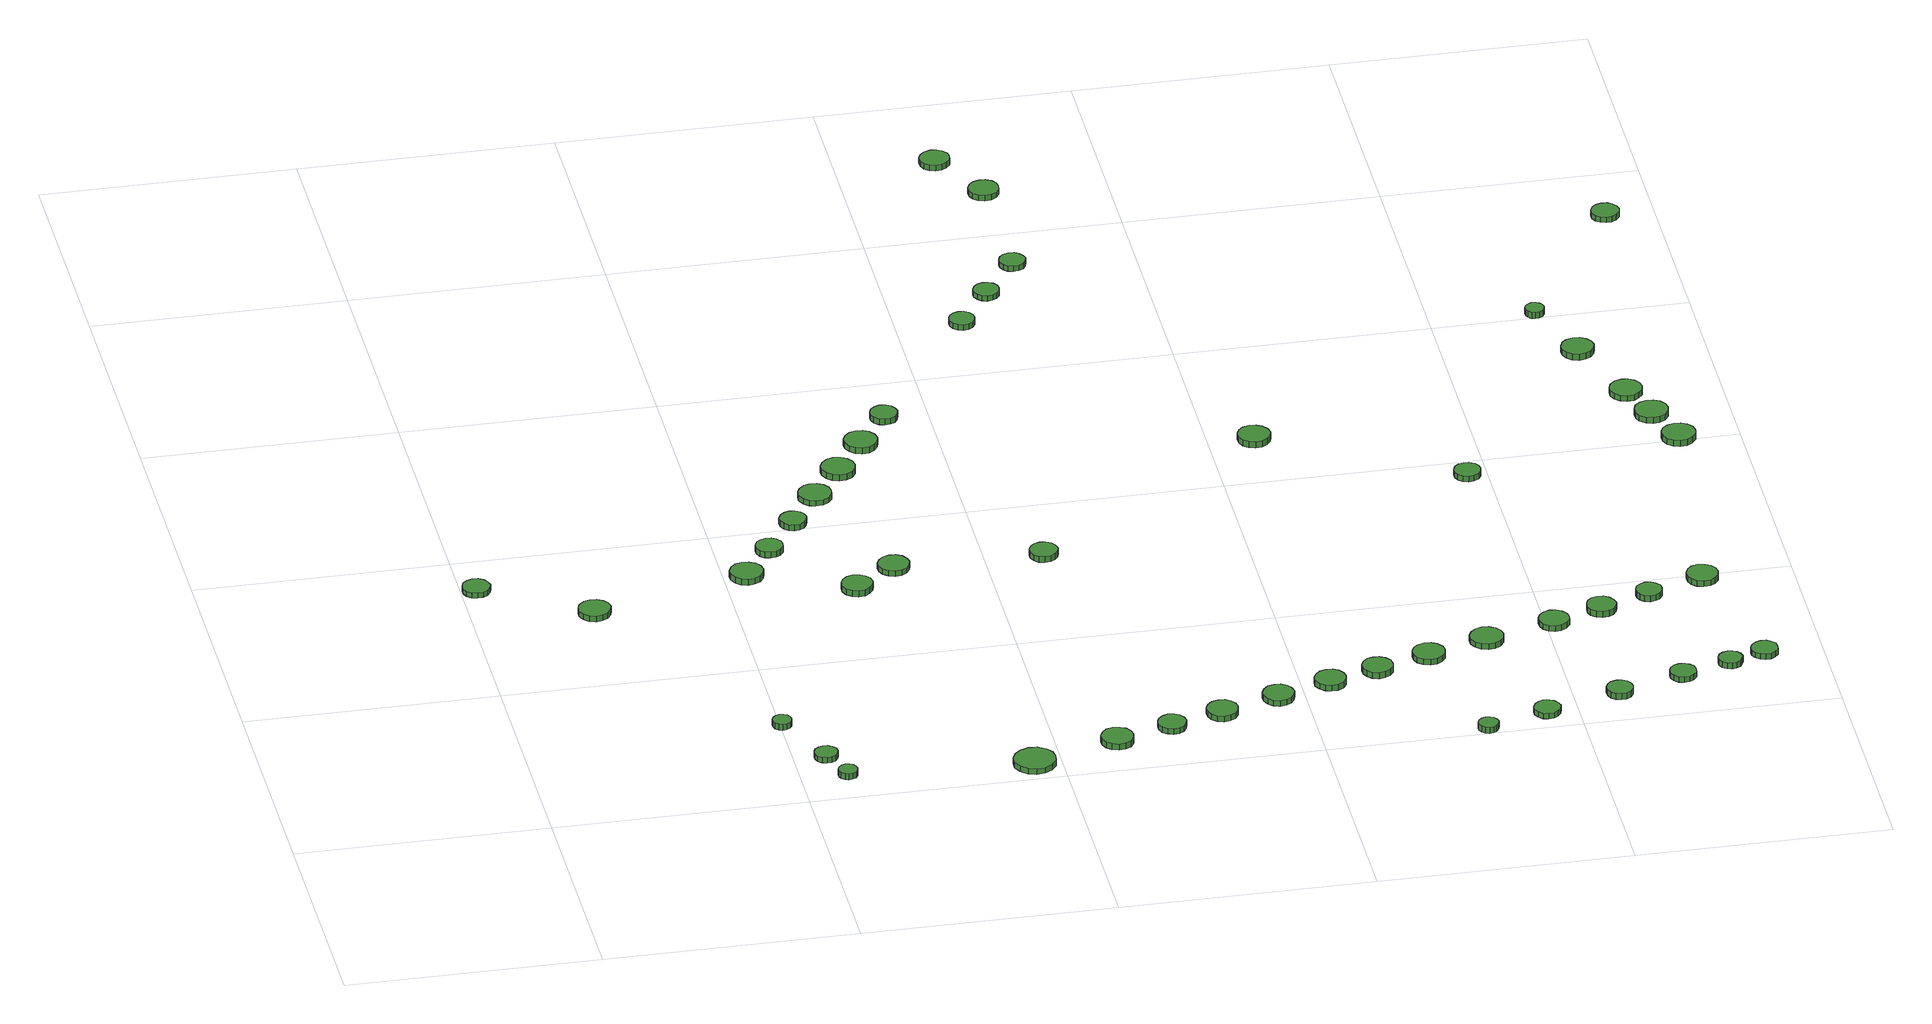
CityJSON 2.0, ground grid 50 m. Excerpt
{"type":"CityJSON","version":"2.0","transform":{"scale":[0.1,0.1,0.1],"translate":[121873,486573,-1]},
"CityObjects":{
"tree1":{"type":"SolitaryVegetationObject","attributes":{"function":"something"},"geometry":[{"type":"MultiSurface","lod":"1","boundaries":[[[0,1,2,3,4,5,6,7,8,9,10,11,12,13,14]],[[15,16,17,18,19,20,21,22,23,24,25,26,27,28,29]],[[0,29,28,1]],[[1,28,27,2]],[[2,27,26,3]],[[3,26,25,4]],[[4,25,24,5]],[[5,24,23,6]],[[6,23,22,7]],[[7,22,21,8]],[[8,21,20,9]],[[9,20,19,10]],[[10,19,18,11]],[[11,18,17,12]],[[12,17,16,13]],[[13,16,15,14]],[[14,15,29,0]]]}]},
"tree2":{"type":"SolitaryVegetationObject","attributes":{"function":"something"},"geometry":[{"type":"MultiSurface","lod":"1","boundaries":[[[30,31,32,33,34,35,36,37,38,39,40,41,42,43,44]],[[45,46,47,48,49,50,51,52,53,54,55,56,57,58,59]],[[30,59,58,31]],[[31,58,57,32]],[[32,57,56,33]],[[33,56,55,34]],[[34,55,54,35]],[[35,54,53,36]],[[36,53,52,37]],[[37,52,51,38]],[[38,51,50,39]],[[39,50,49,40]],[[40,49,48,41]],[[41,48,47,42]],[[42,47,46,43]],[[43,46,45,44]],[[44,45,59,30]]]}]},
"tree3":{"type":"SolitaryVegetationObject","attributes":{"function":"something"},"geometry":[{"type":"MultiSurface","lod":"1","boundaries":[[[60,61,62,63,64,65,66,67,68,69,70,71,72,73,74]],[[75,76,77,78,79,80,81,82,83,84,85,86,87,88,89]],[[60,89,88,61]],[[61,88,87,62]],[[62,87,86,63]],[[63,86,85,64]],[[64,85,84,65]],[[65,84,83,66]],[[66,83,82,67]],[[67,82,81,68]],[[68,81,80,69]],[[69,80,79,70]],[[70,79,78,71]],[[71,78,77,72]],[[72,77,76,73]],[[73,76,75,74]],[[74,75,89,60]]]}]},
"tree4":{"type":"SolitaryVegetationObject","attributes":{"function":"something"},"geometry":[{"type":"MultiSurface","lod":"1","boundaries":[[[90,91,92,93,94,95,96,97,98,99,100,101,102,103,104]],[[105,106,107,108,109,110,111,112,113,114,115,116,117,118,119]],[[90,119,118,91]],[[91,118,117,92]],[[92,117,116,93]],[[93,116,115,94]],[[94,115,114,95]],[[95,114,113,96]],[[96,113,112,97]],[[97,112,111,98]],[[98,111,110,99]],[[99,110,109,100]],[[100,109,108,101]],[[101,108,107,102]],[[102,107,106,103]],[[103,106,105,104]],[[104,105,119,90]]]}]},
"tree5":{"type":"SolitaryVegetationObject","attributes":{"function":"something"},"geometry":[{"type":"MultiSurface","lod":"1","boundaries":[[[120,121,122,123,124,125,126,127,128,129,130,131,132,133,134]],[[135,136,137,138,139,140,141,142,143,144,145,146,147,148,149]],[[120,149,148,121]],[[121,148,147,122]],[[122,147,146,123]],[[123,146,145,124]],[[124,145,144,125]],[[125,144,143,126]],[[126,143,142,127]],[[127,142,141,128]],[[128,141,140,129]],[[129,140,139,130]],[[130,139,138,131]],[[131,138,137,132]],[[132,137,136,133]],[[133,136,135,134]],[[134,135,149,120]]]}]},
"tree6":{"type":"SolitaryVegetationObject","attributes":{"function":"something"},"geometry":[{"type":"MultiSurface","lod":"1","boundaries":[[[150,151,152,153,154,155,156,157,158,159,160,161,162,163,164]],[[165,166,167,168,169,170,171,172,173,174,175,176,177,178,179]],[[150,179,178,151]],[[151,178,177,152]],[[152,177,176,153]],[[153,176,175,154]],[[154,175,174,155]],[[155,174,173,156]],[[156,173,172,157]],[[157,172,171,158]],[[158,171,170,159]],[[159,170,169,160]],[[160,169,168,161]],[[161,168,167,162]],[[162,167,166,163]],[[163,166,165,164]],[[164,165,179,150]]]}]},
"tree7":{"type":"SolitaryVegetationObject","attributes":{"function":"something"},"geometry":[{"type":"MultiSurface","lod":"1","boundaries":[[[180,181,182,183,184,185,186,187,188,189,190,191,192,193,194]],[[195,196,197,198,199,200,201,202,203,204,205,206,207,208,209]],[[180,209,208,181]],[[181,208,207,182]],[[182,207,206,183]],[[183,206,205,184]],[[184,205,204,185]],[[185,204,203,186]],[[186,203,202,187]],[[187,202,201,188]],[[188,201,200,189]],[[189,200,199,190]],[[190,199,198,191]],[[191,198,197,192]],[[192,197,196,193]],[[193,196,195,194]],[[194,195,209,180]]]}]},
"tree8":{"type":"SolitaryVegetationObject","attributes":{"function":"something"},"geometry":[{"type":"MultiSurface","lod":"1","boundaries":[[[210,211,212,213,214,215,216,217,218,219,220,221,222,223,224]],[[225,226,227,228,229,230,231,232,233,234,235,236,237,238,239]],[[210,239,238,211]],[[211,238,237,212]],[[212,237,236,213]],[[213,236,235,214]],[[214,235,234,215]],[[215,234,233,216]],[[216,233,232,217]],[[217,232,231,218]],[[218,231,230,219]],[[219,230,229,220]],[[220,229,228,221]],[[221,228,227,222]],[[222,227,226,223]],[[223,226,225,224]],[[224,225,239,210]]]}]},
"tree9":{"type":"SolitaryVegetationObject","attributes":{"function":"something"},"geometry":[{"type":"MultiSurface","lod":"1","boundaries":[[[240,241,242,243,244,245,246,247,248,249,250,251,252,253,254]],[[255,256,257,258,259,260,261,262,263,264,265,266,267,268,269]],[[240,269,268,241]],[[241,268,267,242]],[[242,267,266,243]],[[243,266,265,244]],[[244,265,264,245]],[[245,264,263,246]],[[246,263,262,247]],[[247,262,261,248]],[[248,261,260,249]],[[249,260,259,250]],[[250,259,258,251]],[[251,258,257,252]],[[252,257,256,253]],[[253,256,255,254]],[[254,255,269,240]]]}]},
"tree10":{"type":"SolitaryVegetationObject","attributes":{"function":"something"},"geometry":[{"type":"MultiSurface","lod":"1","boundaries":[[[270,271,272,273,274,275,276,277,278,279,280,281,282,283,284]],[[285,286,287,288,289,290,291,292,293,294,295,296,297,298,299]],[[270,299,298,271]],[[271,298,297,272]],[[272,297,296,273]],[[273,296,295,274]],[[274,295,294,275]],[[275,294,293,276]],[[276,293,292,277]],[[277,292,291,278]],[[278,291,290,279]],[[279,290,289,280]],[[280,289,288,281]],[[281,288,287,282]],[[282,287,286,283]],[[283,286,285,284]],[[284,285,299,270]]]}]},
"tree11":{"type":"SolitaryVegetationObject","attributes":{"function":"something"},"geometry":[{"type":"MultiSurface","lod":"1","boundaries":[[[300,301,302,303,304,305,306,307,308,309,310,311,312,313,314]],[[315,316,317,318,319,320,321,322,323,324,325,326,327,328,329]],[[300,329,328,301]],[[301,328,327,302]],[[302,327,326,303]],[[303,326,325,304]],[[304,325,324,305]],[[305,324,323,306]],[[306,323,322,307]],[[307,322,321,308]],[[308,321,320,309]],[[309,320,319,310]],[[310,319,318,311]],[[311,318,317,312]],[[312,317,316,313]],[[313,316,315,314]],[[314,315,329,300]]]}]},
"tree12":{"type":"SolitaryVegetationObject","attributes":{"function":"something"},"geometry":[{"type":"MultiSurface","lod":"1","boundaries":[[[330,331,332,333,334,335,336,337,338,339,340,341,342,343,344]],[[345,346,347,348,349,350,351,352,353,354,355,356,357,358,359]],[[330,359,358,331]],[[331,358,357,332]],[[332,357,356,333]],[[333,356,355,334]],[[334,355,354,335]],[[335,354,353,336]],[[336,353,352,337]],[[337,352,351,338]],[[338,351,350,339]],[[339,350,349,340]],[[340,349,348,341]],[[341,348,347,342]],[[342,347,346,343]],[[343,346,345,344]],[[344,345,359,330]]]}]},
"tree13":{"type":"SolitaryVegetationObject","attributes":{"function":"something"},"geometry":[{"type":"MultiSurface","lod":"1","boundaries":[[[360,361,362,363,364,365,366,367,368,369,370,371,372,373,374]],[[375,376,377,378,379,380,381,382,383,384,385,386,387,388,389]],[[360,389,388,361]],[[361,388,387,362]],[[362,387,386,363]],[[363,386,385,364]],[[364,385,384,365]],[[365,384,383,366]],[[366,383,382,367]],[[367,382,381,368]],[[368,381,380,369]],[[369,380,379,370]],[[370,379,378,371]],[[371,378,377,372]],[[372,377,376,373]],[[373,376,375,374]],[[374,375,389,360]]]}]},
"tree14":{"type":"SolitaryVegetationObject","attributes":{"function":"something"},"geometry":[{"type":"MultiSurface","lod":"1","boundaries":[[[390,391,392,393,394,395,396,397,398,399,400,401,402,403,404]],[[405,406,407,408,409,410,411,412,413,414,415,416,417,418,419]],[[390,419,418,391]],[[391,418,417,392]],[[392,417,416,393]],[[393,416,415,394]],[[394,415,414,395]],[[395,414,413,396]],[[396,413,412,397]],[[397,412,411,398]],[[398,411,410,399]],[[399,410,409,400]],[[400,409,408,401]],[[401,408,407,402]],[[402,407,406,403]],[[403,406,405,404]],[[404,405,419,390]]]}]},
"tree15":{"type":"SolitaryVegetationObject","attributes":{"function":"something"},"geometry":[{"type":"MultiSurface","lod":"1","boundaries":[[[420,421,422,423,424,425,426,427,428,429,430,431,432,433,434]],[[435,436,437,438,439,440,441,442,443,444,445,446,447,448,449]],[[420,449,448,421]],[[421,448,447,422]],[[422,447,446,423]],[[423,446,445,424]],[[424,445,444,425]],[[425,444,443,426]],[[426,443,442,427]],[[427,442,441,428]],[[428,441,440,429]],[[429,440,439,430]],[[430,439,438,431]],[[431,438,437,432]],[[432,437,436,433]],[[433,436,435,434]],[[434,435,449,420]]]}]},
"tree16":{"type":"SolitaryVegetationObject","attributes":{"function":"something"},"geometry":[{"type":"MultiSurface","lod":"1","boundaries":[[[450,451,452,453,454,455,456,457,458,459,460,461,462,463,464]],[[465,466,467,468,469,470,471,472,473,474,475,476,477,478,479]],[[450,479,478,451]],[[451,478,477,452]],[[452,477,476,453]],[[453,476,475,454]],[[454,475,474,455]],[[455,474,473,456]],[[456,473,472,457]],[[457,472,471,458]],[[458,471,470,459]],[[459,470,469,460]],[[460,469,468,461]],[[461,468,467,462]],[[462,467,466,463]],[[463,466,465,464]],[[464,465,479,450]]]}]},
"tree17":{"type":"SolitaryVegetationObject","attributes":{"function":"something"},"geometry":[{"type":"MultiSurface","lod":"1","boundaries":[[[480,481,482,483,484,485,486,487,488,489,490,491,492,493,494]],[[495,496,497,498,499,500,501,502,503,504,505,506,507,508,509]],[[480,509,508,481]],[[481,508,507,482]],[[482,507,506,483]],[[483,506,505,484]],[[484,505,504,485]],[[485,504,503,486]],[[486,503,502,487]],[[487,502,501,488]],[[488,501,500,489]],[[489,500,499,490]],[[490,499,498,491]],[[491,498,497,492]],[[492,497,496,493]],[[493,496,495,494]],[[494,495,509,480]]]}]},
"tree18":{"type":"SolitaryVegetationObject","attributes":{"function":"something"},"geometry":[{"type":"MultiSurface","lod":"1","boundaries":[[[510,511,512,513,514,515,516,517,518,519,520,521,522,523,524]],[[525,526,527,528,529,530,531,532,533,534,535,536,537,538,539]],[[510,539,538,511]],[[511,538,537,512]],[[512,537,536,513]],[[513,536,535,514]],[[514,535,534,515]],[[515,534,533,516]],[[516,533,532,517]],[[517,532,531,518]],[[518,531,530,519]],[[519,530,529,520]],[[520,529,528,521]],[[521,528,527,522]],[[522,527,526,523]],[[523,526,525,524]],[[524,525,539,510]]]}]},
"tree19":{"type":"SolitaryVegetationObject","attributes":{"function":"something"},"geometry":[{"type":"MultiSurface","lod":"1","boundaries":[[[540,541,542,543,544,545,546,547,548,549,550,551,552,553,554]],[[555,556,557,558,559,560,561,562,563,564,565,566,567,568,569]],[[540,569,568,541]],[[541,568,567,542]],[[542,567,566,543]],[[543,566,565,544]],[[544,565,564,545]],[[545,564,563,546]],[[546,563,562,547]],[[547,562,561,548]],[[548,561,560,549]],[[549,560,559,550]],[[550,559,558,551]],[[551,558,557,552]],[[552,557,556,553]],[[553,556,555,554]],[[554,555,569,540]]]}]},
"tree20":{"type":"SolitaryVegetationObject","attributes":{"function":"something"},"geometry":[{"type":"MultiSurface","lod":"1","boundaries":[[[570,571,572,573,574,575,576,577,578,579,580,581,582,583,584]],[[585,586,587,588,589,590,591,592,593,594,595,596,597,598,599]],[[570,599,598,571]],[[571,598,597,572]],[[572,597,596,573]],[[573,596,595,574]],[[574,595,594,575]],[[575,594,593,576]],[[576,593,592,577]],[[577,592,591,578]],[[578,591,590,579]],[[579,590,589,580]],[[580,589,588,581]],[[581,588,587,582]],[[582,587,586,583]],[[583,586,585,584]],[[584,585,599,570]]]}]},
"tree21":{"type":"SolitaryVegetationObject","attributes":{"function":"something"},"geometry":[{"type":"MultiSurface","lod":"1","boundaries":[[[600,601,602,603,604,605,606,607,608,609,610,611,612,613,614]],[[615,616,617,618,619,620,621,622,623,624,625,626,627,628,629]],[[600,629,628,601]],[[601,628,627,602]],[[602,627,626,603]],[[603,626,625,604]],[[604,625,624,605]],[[605,624,623,606]],[[606,623,622,607]],[[607,622,621,608]],[[608,621,620,609]],[[609,620,619,610]],[[610,619,618,611]],[[611,618,617,612]],[[612,617,616,613]],[[613,616,615,614]],[[614,615,629,600]]]}]},
"tree22":{"type":"SolitaryVegetationObject","attributes":{"function":"something"},"geometry":[{"type":"MultiSurface","lod":"1","boundaries":[[[630,631,632,633,634,635,636,637,638,639,640,641,642,643,644]],[[645,646,647,648,649,650,651,652,653,654,655,656,657,658,659]],[[630,659,658,631]],[[631,658,657,632]],[[632,657,656,633]],[[633,656,655,634]],[[634,655,654,635]],[[635,654,653,636]],[[636,653,652,637]],[[637,652,651,638]],[[638,651,650,639]],[[639,650,649,640]],[[640,649,648,641]],[[641,648,647,642]],[[642,647,646,643]],[[643,646,645,644]],[[644,645,659,630]]]}]},
"tree23":{"type":"SolitaryVegetationObject","attributes":{"function":"something"},"geometry":[{"type":"MultiSurface","lod":"1","boundaries":[[[660,661,662,663,664,665,666,667,668,669,670,671,672,673,674]],[[675,676,677,678,679,680,681,682,683,684,685,686,687,688,689]],[[660,689,688,661]],[[661,688,687,662]],[[662,687,686,663]],[[663,686,685,664]],[[664,685,684,665]],[[665,684,683,666]],[[666,683,682,667]],[[667,682,681,668]],[[668,681,680,669]],[[669,680,679,670]],[[670,679,678,671]],[[671,678,677,672]],[[672,677,676,673]],[[673,676,675,674]],[[674,675,689,660]]]}]},
"tree24":{"type":"SolitaryVegetationObject","attributes":{"function":"something"},"geometry":[{"type":"MultiSurface","lod":"1","boundaries":[[[690,691,692,693,694,695,696,697,698,699,700,701,702,703,704]],[[705,706,707,708,709,710,711,712,713,714,715,716,717,718,719]],[[690,719,718,691]],[[691,718,717,692]],[[692,717,716,693]],[[693,716,715,694]],[[694,715,714,695]],[[695,714,713,696]],[[696,713,712,697]],[[697,712,711,698]],[[698,711,710,699]],[[699,710,709,700]],[[700,709,708,701]],[[701,708,707,702]],[[702,707,706,703]],[[703,706,705,704]],[[704,705,719,690]]]}]},
"tree25":{"type":"SolitaryVegetationObject","attributes":{"function":"something"},"geometry":[{"type":"MultiSurface","lod":"1","boundaries":[[[720,721,722,723,724,725,726,727,728,729,730,731,732,733,734]],[[735,736,737,738,739,740,741,742,743,744,745,746,747,748,749]],[[720,749,748,721]],[[721,748,747,722]],[[722,747,746,723]],[[723,746,745,724]],[[724,745,744,725]],[[725,744,743,726]],[[726,743,742,727]],[[727,742,741,728]],[[728,741,740,729]],[[729,740,739,730]],[[730,739,738,731]],[[731,738,737,732]],[[732,737,736,733]],[[733,736,735,734]],[[734,735,749,720]]]}]},
"tree26":{"type":"SolitaryVegetationObject","attributes":{"function":"something"},"geometry":[{"type":"MultiSurface","lod":"1","boundaries":[[[750,751,752,753,754,755,756,757,758,759,760,761,762,763,764]],[[765,766,767,768,769,770,771,772,773,774,775,776,777,778,779]],[[750,779,778,751]],[[751,778,777,752]],[[752,777,776,753]],[[753,776,775,754]],[[754,775,774,755]],[[755,774,773,756]],[[756,773,772,757]],[[757,772,771,758]],[[758,771,770,759]],[[759,770,769,760]],[[760,769,768,761]],[[761,768,767,762]],[[762,767,766,763]],[[763,766,765,764]],[[764,765,779,750]]]}]},
"tree27":{"type":"SolitaryVegetationObject","attributes":{"function":"something"},"geometry":[{"type":"MultiSurface","lod":"1","boundaries":[[[780,781,782,783,784,785,786,787,788,789,790,791,792,793,794]],[[795,796,797,798,799,800,801,802,803,804,805,806,807,808,809]],[[780,809,808,781]],[[781,808,807,782]],[[782,807,806,783]],[[783,806,805,784]],[[784,805,804,785]],[[785,804,803,786]],[[786,803,802,787]],[[787,802,801,788]],[[788,801,800,789]],[[789,800,799,790]],[[790,799,798,791]],[[791,798,797,792]],[[792,797,796,793]],[[793,796,795,794]],[[794,795,809,780]]]}]},
"tree28":{"type":"SolitaryVegetationObject","attributes":{"function":"something"},"geometry":[{"type":"MultiSurface","lod":"1","boundaries":[[[810,811,812,813,814,815,816,817,818,819,820,821,822,823,824]],[[825,826,827,828,829,830,831,832,833,834,835,836,837,838,839]],[[810,839,838,811]],[[811,838,837,812]],[[812,837,836,813]],[[813,836,835,814]],[[814,835,834,815]],[[815,834,833,816]],[[816,833,832,817]],[[817,832,831,818]],[[818,831,830,819]],[[819,830,829,820]],[[820,829,828,821]],[[821,828,827,822]],[[822,827,826,823]],[[823,826,825,824]],[[824,825,839,810]]]}]},
"tree29":{"type":"SolitaryVegetationObject","attributes":{"function":"something"},"geometry":[{"type":"MultiSurface","lod":"1","boundaries":[[[840,841,842,843,844,845,846,847,848,849,850,851,852,853,854]],[[855,856,857,858,859,860,861,862,863,864,865,866,867,868,869]],[[840,869,868,841]],[[841,868,867,842]],[[842,867,866,843]],[[843,866,865,844]],[[844,865,864,845]],[[845,864,863,846]],[[846,863,862,847]],[[847,862,861,848]],[[848,861,860,849]],[[849,860,859,850]],[[850,859,858,851]],[[851,858,857,852]],[[852,857,856,853]],[[853,856,855,854]],[[854,855,869,840]]]}]},
"tree30":{"type":"SolitaryVegetationObject","attributes":{"function":"something"},"geometry":[{"type":"MultiSurface","lod":"1","boundaries":[[[870,871,872,873,874,875,876,877,878,879,880,881,882,883,884]],[[885,886,887,888,889,890,891,892,893,894,895,896,897,898,899]],[[870,899,898,871]],[[871,898,897,872]],[[872,897,896,873]],[[873,896,895,874]],[[874,895,894,875]],[[875,894,893,876]],[[876,893,892,877]],[[877,892,891,878]],[[878,891,890,879]],[[879,890,889,880]],[[880,889,888,881]],[[881,888,887,882]],[[882,887,886,883]],[[883,886,885,884]],[[884,885,899,870]]]}]},
"tree31":{"type":"SolitaryVegetationObject","attributes":{"function":"something"},"geometry":[{"type":"MultiSurface","lod":"1","boundaries":[[[900,901,902,903,904,905,906,907,908,909,910,911,912,913,914]],[[915,916,917,918,919,920,921,922,923,924,925,926,927,928,929]],[[900,929,928,901]],[[901,928,927,902]],[[902,927,926,903]],[[903,926,925,904]],[[904,925,924,905]],[[905,924,923,906]],[[906,923,922,907]],[[907,922,921,908]],[[908,921,920,909]],[[909,920,919,910]],[[910,919,918,911]],[[911,918,917,912]],[[912,917,916,913]],[[913,916,915,914]],[[914,915,929,900]]]}]},
"tree32":{"type":"SolitaryVegetationObject","attributes":{"function":"something"},"geometry":[{"type":"MultiSurface","lod":"1","boundaries":[[[930,931,932,933,934,935,936,937,938,939,940,941,942,943,944]],[[945,946,947,948,949,950,951,952,953,954,955,956,957,958,959]],[[930,959,958,931]],[[931,958,957,932]],[[932,957,956,933]],[[933,956,955,934]],[[934,955,954,935]],[[935,954,953,936]],[[936,953,952,937]],[[937,952,951,938]],[[938,951,950,939]],[[939,950,949,940]],[[940,949,948,941]],[[941,948,947,942]],[[942,947,946,943]],[[943,946,945,944]],[[944,945,959,930]]]}]},
"tree33":{"type":"SolitaryVegetationObject","attributes":{"function":"something"},"geometry":[{"type":"MultiSurface","lod":"1","boundaries":[[[960,961,962,963,964,965,966,967,968,969,970,971,972,973,974]],[[975,976,977,978,979,980,981,982,983,984,985,986,987,988,989]],[[960,989,988,961]],[[961,988,987,962]],[[962,987,986,963]],[[963,986,985,964]],[[964,985,984,965]],[[965,984,983,966]],[[966,983,982,967]],[[967,982,981,968]],[[968,981,980,969]],[[969,980,979,970]],[[970,979,978,971]],[[971,978,977,972]],[[972,977,976,973]],[[973,976,975,974]],[[974,975,989,960]]]}]},
"tree34":{"type":"SolitaryVegetationObject","attributes":{"function":"something"},"geometry":[{"type":"MultiSurface","lod":"1","boundaries":[[[990,991,992,993,994,995,996,997,998,999,1000,1001,1002,1003,1004]],[[1005,1006,1007,1008,1009,1010,1011,1012,1013,1014,1015,1016,1017,1018,1019]],[[990,1019,1018,991]],[[991,1018,1017,992]],[[992,1017,1016,993]],[[993,1016,1015,994]],[[994,1015,1014,995]],[[995,1014,1013,996]],[[996,1013,1012,997]],[[997,1012,1011,998]],[[998,1011,1010,999]],[[999,1010,1009,1000]],[[1000,1009,1008,1001]],[[1001,1008,1007,1002]],[[1002,1007,1006,1003]],[[1003,1006,1005,1004]],[[1004,1005,1019,990]]]}]},
"tree35":{"type":"SolitaryVegetationObject","attributes":{"function":"something"},"geometry":[{"type":"MultiSurface","lod":"1","boundaries":[[[1020,1021,1022,1023,1024,1025,1026,1027,1028,1029,1030,1031,1032,1033,1034]],[[1035,1036,1037,1038,1039,1040,1041,1042,1043,1044,1045,1046,1047,1048,1049]],[[1020,1049,1048,1021]],[[1021,1048,1047,1022]],[[1022,1047,1046,1023]],[[1023,1046,1045,1024]],[[1024,1045,1044,1025]],[[1025,1044,1043,1026]],[[1026,1043,1042,1027]],[[1027,1042,1041,1028]],[[1028,1041,1040,1029]],[[1029,1040,1039,1030]],[[1030,1039,1038,1031]],[[1031,1038,1037,1032]],[[1032,1037,1036,1033]],[[1033,1036,1035,1034]],[[1034,1035,1049,1020]]]}]},
"tree36":{"type":"SolitaryVegetationObject","attributes":{"function":"something"},"geometry":[{"type":"MultiSurface","lod":"1","boundaries":[[[1050,1051,1052,1053,1054,1055,1056,1057,1058,1059,1060,1061,1062,1063,1064]],[[1065,1066,1067,1068,1069,1070,1071,1072,1073,1074,1075,1076,1077,1078,1079]],[[1050,1079,1078,1051]],[[1051,1078,1077,1052]],[[1052,1077,1076,1053]],[[1053,1076,1075,1054]],[[1054,1075,1074,1055]],[[1055,1074,1073,1056]],[[1056,1073,1072,1057]],[[1057,1072,1071,1058]],[[1058,1071,1070,1059]],[[1059,1070,1069,1060]],[[1060,1069,1068,1061]],[[1061,1068,1067,1062]],[[1062,1067,1066,1063]],[[1063,1066,1065,1064]],[[1064,1065,1079,1050]]]}]},
"tree37":{"type":"SolitaryVegetationObject","attributes":{"function":"something"},"geometry":[{"type":"MultiSurface","lod":"1","boundaries":[[[1080,1081,1082,1083,1084,1085,1086,1087,1088,1089,1090,1091,1092,1093,1094]],[[1095,1096,1097,1098,1099,1100,1101,1102,1103,1104,1105,1106,1107,1108,1109]],[[1080,1109,1108,1081]],[[1081,1108,1107,1082]],[[1082,1107,1106,1083]],[[1083,1106,1105,1084]],[[1084,1105,1104,1085]],[[1085,1104,1103,1086]],[[1086,1103,1102,1087]],[[1087,1102,1101,1088]],[[1088,1101,1100,1089]],[[1089,1100,1099,1090]],[[1090,1099,1098,1091]],[[1091,1098,1097,1092]],[[1092,1097,1096,1093]],[[1093,1096,1095,1094]],[[1094,1095,1109,1080]]]}]},
"tree38":{"type":"SolitaryVegetationObject","attributes":{"function":"something"},"geometry":[{"type":"MultiSurface","lod":"1","boundaries":[[[1110,1111,1112,1113,1114,1115,1116,1117,1118,1119,1120,1121,1122,1123,1124]],[[1125,1126,1127,1128,1129,1130,1131,1132,1133,1134,1135,1136,1137,1138,1139]],[[1110,1139,1138,1111]],[[1111,1138,1137,1112]],[[1112,1137,1136,1113]],[[1113,1136,1135,1114]],[[1114,1135,1134,1115]],[[1115,1134,1133,1116]],[[1116,1133,1132,1117]],[[1117,1132,1131,1118]],[[1118,1131,1130,1119]],[[1119,1130,1129,1120]],[[1120,1129,1128,1121]],[[1121,1128,1127,1122]],[[1122,1127,1126,1123]],[[1123,1126,1125,1124]],[[1124,1125,1139,1110]]]}]},
"tree39":{"type":"SolitaryVegetationObject","attributes":{"function":"something"},"geometry":[{"type":"MultiSurface","lod":"1","boundaries":[[[1140,1141,1142,1143,1144,1145,1146,1147,1148,1149,1150,1151,1152,1153,1154]],[[1155,1156,1157,1158,1159,1160,1161,1162,1163,1164,1165,1166,1167,1168,1169]],[[1140,1169,1168,1141]],[[1141,1168,1167,1142]],[[1142,1167,1166,1143]],[[1143,1166,1165,1144]],[[1144,1165,1164,1145]],[[1145,1164,1163,1146]],[[1146,1163,1162,1147]],[[1147,1162,1161,1148]],[[1148,1161,1160,1149]],[[1149,1160,1159,1150]],[[1150,1159,1158,1151]],[[1151,1158,1157,1152]],[[1152,1157,1156,1153]],[[1153,1156,1155,1154]],[[1154,1155,1169,1140]]]}]},
"tree40":{"type":"SolitaryVegetationObject","attributes":{"function":"something"},"geometry":[{"type":"MultiSurface","lod":"1","boundaries":[[[1170,1171,1172,1173,1174,1175,1176,1177,1178,1179,1180,1181,1182,1183,1184]],[[1185,1186,1187,1188,1189,1190,1191,1192,1193,1194,1195,1196,1197,1198,1199]],[[1170,1199,1198,1171]],[[1171,1198,1197,1172]],[[1172,1197,1196,1173]],[[1173,1196,1195,1174]],[[1174,1195,1194,1175]],[[1175,1194,1193,1176]],[[1176,1193,1192,1177]],[[1177,1192,1191,1178]],[[1178,1191,1190,1179]],[[1179,1190,1189,1180]],[[1180,1189,1188,1181]],[[1181,1188,1187,1182]],[[1182,1187,1186,1183]],[[1183,1186,1185,1184]],[[1184,1185,1199,1170]]]}]},
"tree41":{"type":"SolitaryVegetationObject","attributes":{"function":"something"},"geometry":[{"type":"MultiSurface","lod":"1","boundaries":[[[1200,1201,1202,1203,1204,1205,1206,1207,1208,1209,1210,1211,1212,1213,1214]],[[1215,1216,1217,1218,1219,1220,1221,1222,1223,1224,1225,1226,1227,1228,1229]],[[1200,1229,1228,1201]],[[1201,1228,1227,1202]],[[1202,1227,1226,1203]],[[1203,1226,1225,1204]],[[1204,1225,1224,1205]],[[1205,1224,1223,1206]],[[1206,1223,1222,1207]],[[1207,1222,1221,1208]],[[1208,1221,1220,1209]],[[1209,1220,1219,1210]],[[1210,1219,1218,1211]],[[1211,1218,1217,1212]],[[1212,1217,1216,1213]],[[1213,1216,1215,1214]],[[1214,1215,1229,1200]]]}]},
"tree42":{"type":"SolitaryVegetationObject","attributes":{"function":"something"},"geometry":[{"type":"MultiSurface","lod":"1","boundaries":[[[1230,1231,1232,1233,1234,1235,1236,1237,1238,1239,1240,1241,1242,1243,1244]],[[1245,1246,1247,1248,1249,1250,1251,1252,1253,1254,1255,1256,1257,1258,1259]],[[1230,1259,1258,1231]],[[1231,1258,1257,1232]],[[1232,1257,1256,1233]],[[1233,1256,1255,1234]],[[1234,1255,1254,1235]],[[1235,1254,1253,1236]],[[1236,1253,1252,1237]],[[1237,1252,1251,1238]],[[1238,1251,1250,1239]],[[1239,1250,1249,1240]],[[1240,1249,1248,1241]],[[1241,1248,1247,1242]],[[1242,1247,1246,1243]],[[1243,1246,1245,1244]],[[1244,1245,1259,1230]]]}]},
"tree43":{"type":"SolitaryVegetationObject","attributes":{"function":"something"},"geometry":[{"type":"MultiSurface","lod":"1","boundaries":[[[1260,1261,1262,1263,1264,1265,1266,1267,1268,1269,1270,1271,1272,1273,1274]],[[1275,1276,1277,1278,1279,1280,1281,1282,1283,1284,1285,1286,1287,1288,1289]],[[1260,1289,1288,1261]],[[1261,1288,1287,1262]],[[1262,1287,1286,1263]],[[1263,1286,1285,1264]],[[1264,1285,1284,1265]],[[1265,1284,1283,1266]],[[1266,1283,1282,1267]],[[1267,1282,1281,1268]],[[1268,1281,1280,1269]],[[1269,1280,1279,1270]],[[1270,1279,1278,1271]],[[1271,1278,1277,1272]],[[1272,1277,1276,1273]],[[1273,1276,1275,1274]],[[1274,1275,1289,1260]]]}]},
"tree44":{"type":"SolitaryVegetationObject","attributes":{"function":"something"},"geometry":[{"type":"MultiSurface","lod":"1","boundaries":[[[1290,1291,1292,1293,1294,1295,1296,1297,1298,1299,1300,1301,1302,1303,1304]],[[1305,1306,1307,1308,1309,1310,1311,1312,1313,1314,1315,1316,1317,1318,1319]],[[1290,1319,1318,1291]],[[1291,1318,1317,1292]],[[1292,1317,1316,1293]],[[1293,1316,1315,1294]],[[1294,1315,1314,1295]],[[1295,1314,1313,1296]],[[1296,1313,1312,1297]],[[1297,1312,1311,1298]],[[1298,1311,1310,1299]],[[1299,1310,1309,1300]],[[1300,1309,1308,1301]],[[1301,1308,1307,1302]],[[1302,1307,1306,1303]],[[1303,1306,1305,1304]],[[1304,1305,1319,1290]]]}]},
"tree45":{"type":"SolitaryVegetationObject","attributes":{"function":"something"},"geometry":[{"type":"MultiSurface","lod":"1","boundaries":[[[1320,1321,1322,1323,1324,1325,1326,1327,1328,1329,1330,1331,1332,1333,1334]],[[1335,1336,1337,1338,1339,1340,1341,1342,1343,1344,1345,1346,1347,1348,1349]],[[1320,1349,1348,1321]],[[1321,1348,1347,1322]],[[1322,1347,1346,1323]],[[1323,1346,1345,1324]],[[1324,1345,1344,1325]],[[1325,1344,1343,1326]],[[1326,1343,1342,1327]],[[1327,1342,1341,1328]],[[1328,1341,1340,1329]],[[1329,1340,1339,1330]],[[1330,1339,1338,1331]],[[1331,1338,1337,1332]],[[1332,1337,1336,1333]],[[1333,1336,1335,1334]],[[1334,1335,1349,1320]]]}]},
"tree46":{"type":"SolitaryVegetationObject","attributes":{"function":"something"},"geometry":[{"type":"MultiSurface","lod":"1","boundaries":[[[1350,1351,1352,1353,1354,1355,1356,1357,1358,1359,1360,1361,1362,1363,1364]],[[1365,1366,1367,1368,1369,1370,1371,1372,1373,1374,1375,1376,1377,1378,1379]],[[1350,1379,1378,1351]],[[1351,1378,1377,1352]],[[1352,1377,1376,1353]],[[1353,1376,1375,1354]],[[1354,1375,1374,1355]],[[1355,1374,1373,1356]],[[1356,1373,1372,1357]],[[1357,1372,1371,1358]],[[1358,1371,1370,1359]],[[1359,1370,1369,1360]],[[1360,1369,1368,1361]],[[1361,1368,1367,1362]],[[1362,1367,1366,1363]],[[1363,1366,1365,1364]],[[1364,1365,1379,1350]]]}]},
"tree47":{"type":"SolitaryVegetationObject","attributes":{"function":"something"},"geometry":[{"type":"MultiSurface","lod":"1","boundaries":[[[1380,1381,1382,1383,1384,1385,1386,1387,1388,1389,1390,1391,1392,1393,1394]],[[1395,1396,1397,1398,1399,1400,1401,1402,1403,1404,1405,1406,1407,1408,1409]],[[1380,1409,1408,1381]],[[1381,1408,1407,1382]],[[1382,1407,1406,1383]],[[1383,1406,1405,1384]],[[1384,1405,1404,1385]],[[1385,1404,1403,1386]],[[1386,1403,1402,1387]],[[1387,1402,1401,1388]],[[1388,1401,1400,1389]],[[1389,1400,1399,1390]],[[1390,1399,1398,1391]],[[1391,1398,1397,1392]],[[1392,1397,1396,1393]],[[1393,1396,1395,1394]],[[1394,1395,1409,1380]]]}]}
},
"vertices":[
[57,888,19],[54,899,19],[48,908,19],[38,914,19],[27,915,19],[16,911,19],[7,904,19],[3,893,19],[3,882,19],[7,872,19],[16,864,19],[27,861,19],[38,862,19],[48,867,19],[54,877,19],[54,877,8],[48,867,8],[38,862,8],[27,861,8],[16,864,8],[7,872,8],[3,882,8],[3,893,8],[7,904,8],[16,911,8],[27,915,8],[38,914,8],[48,908,8],[54,899,8],[57,888,8],
[264,753,26],[261,766,26],[253,776,26],[242,783,26],[229,784,26],[216,780,26],[206,771,26],[201,759,26],[201,746,26],[206,734,26],[216,725,26],[229,721,26],[242,723,26],[253,729,26],[261,740,26],[261,740,14],[253,729,14],[242,723,14],[229,721,14],[216,725,14],[206,734,14],[201,746,14],[201,759,14],[206,771,14],[216,780,14],[229,784,14],[242,783,14],[253,776,14],[261,766,14],[264,753,14],
[518,267,32],[516,275,32],[512,281,32],[505,285,32],[497,286,32],[490,283,32],[484,278,32],[481,271,32],[481,263,32],[484,256,32],[490,251,32],[497,248,32],[505,249,32],[512,253,32],[516,259,32],[516,259,19],[512,253,19],[505,249,19],[497,248,19],[490,251,19],[484,256,19],[481,263,19],[481,271,19],[484,278,19],[490,283,19],[497,286,19],[505,285,19],[512,281,19],[516,275,19],[518,267,19],
[582,137,29],[580,147,29],[574,155,29],[566,159,29],[557,160,29],[548,157,29],[540,151,29],[537,142,29],[537,133,29],[540,124,29],[548,118,29],[557,115,29],[566,116,29],[574,120,29],[580,128,29],[580,128,17],[574,120,17],[566,116,17],[557,115,17],[548,118,17],[540,124,17],[537,133,17],[537,142,17],[540,151,17],[548,157,17],[557,160,17],[566,159,17],[574,155,17],[580,147,17],[582,137,17],
[606,65,30],[604,73,30],[600,79,30],[593,83,30],[585,84,30],[578,81,30],[572,76,30],[569,69,30],[569,61,30],[572,54,30],[578,49,30],[585,46,30],[593,47,30],[600,51,30],[604,57,30],[604,57,17],[600,51,17],[593,47,17],[585,46,17],[578,49,17],[572,54,17],[569,61,17],[569,69,17],[572,76,17],[578,81,17],[585,84,17],[593,83,17],[600,79,17],[604,73,17],[606,65,17],
[574,827,29],[571,841,29],[563,852,29],[551,858,29],[538,860,29],[525,856,29],[515,847,29],[509,834,29],[509,821,29],[515,808,29],[525,799,29],[538,795,29],[551,797,29],[563,803,29],[571,814,29],[571,814,16],[563,803,16],[551,797,16],[538,795,16],[525,799,16],[515,808,16],[509,821,16],[509,834,16],[515,847,16],[525,856,16],[538,860,16],[551,858,16],[563,852,16],[571,841,16],[574,827,16],
[629,916,27],[627,927,27],[620,936,27],[611,941,27],[600,942,27],[589,939,27],[581,932,27],[576,922,27],[576,911,27],[581,900,27],[589,893,27],[600,890,27],[611,891,27],[620,896,27],[627,905,27],[627,905,14],[620,896,14],[611,891,14],[600,890,14],[589,893,14],[581,900,14],[576,911,14],[576,922,14],[581,932,14],[589,939,14],[600,942,14],[611,941,14],[620,936,14],[627,927,14],[629,916,14],
[986,47,23],[983,64,23],[973,77,23],[958,86,23],[941,88,23],[925,82,23],[912,71,23],[905,56,23],[905,38,23],[912,23,23],[925,11,23],[941,6,23],[958,8,23],[973,17,23],[983,30,23],[983,30,11],[973,17,11],[958,8,11],[941,6,11],[925,11,11],[912,23,11],[905,38,11],[905,56,11],[912,71,11],[925,82,11],[941,88,11],[958,86,11],[973,77,11],[983,64,11],[986,47,11],
[769,739,31],[766,752,31],[758,762,31],[748,768,31],[735,770,31],[723,766,31],[713,757,31],[708,746,31],[708,733,31],[713,721,31],[723,713,31],[735,709,31],[748,710,31],[758,717,31],[766,727,31],[766,727,18],[758,717,18],[748,710,18],[735,709,18],[723,713,18],[713,721,18],[708,733,18],[708,746,18],[713,757,18],[723,766,18],[735,770,18],[748,768,18],[758,762,18],[766,752,18],[769,739,18],
[694,1011,24],[691,1022,24],[685,1031,24],[675,1037,24],[664,1038,24],[654,1034,24],[646,1027,24],[641,1017,24],[641,1006,24],[646,996,24],[654,988,24],[664,985,24],[675,986,24],[685,992,24],[691,1001,24],[691,1001,11],[685,992,11],[675,986,11],[664,985,11],[654,988,11],[646,996,11],[641,1006,11],[641,1017,11],[646,1027,11],[654,1034,11],[664,1038,11],[675,1037,11],[685,1031,11],[691,1022,11],[694,1011,11],
[759,1101,22],[757,1114,22],[749,1125,22],[737,1132,22],[723,1133,22],[711,1129,22],[701,1120,22],[695,1108,22],[695,1094,22],[701,1082,22],[711,1073,22],[723,1069,22],[737,1070,22],[749,1077,22],[757,1088,22],[757,1088,10],[749,1077,10],[737,1070,10],[723,1069,10],[711,1073,10],[701,1082,10],[695,1094,10],[695,1108,10],[701,1120,10],[711,1129,10],[723,1133,10],[737,1132,10],[749,1125,10],[757,1114,10],[759,1101,10],
[851,799,31],[848,811,31],[841,822,31],[830,828,31],[817,829,31],[805,825,31],[796,817,31],[790,805,31],[790,793,31],[796,781,31],[805,773,31],[817,769,31],[830,770,31],[841,776,31],[848,786,31],[848,786,19],[841,776,19],[830,770,19],[817,769,19],[805,773,19],[796,781,19],[790,793,19],[790,805,19],[796,817,19],[805,825,19],[817,829,19],[830,828,19],[841,822,19],[848,811,19],[851,799,19],
[823,1191,20],[820,1204,20],[812,1215,20],[800,1222,20],[786,1224,20],[773,1219,20],[763,1210,20],[757,1198,20],[757,1184,20],[763,1171,20],[773,1162,20],[786,1158,20],[800,1159,20],[812,1166,20],[820,1177,20],[820,1177,7],[812,1166,7],[800,1159,7],[786,1158,7],[773,1162,7],[763,1171,7],[757,1184,7],[757,1198,7],[763,1210,7],[773,1219,7],[786,1224,7],[800,1222,7],[812,1215,7],[820,1204,7],[823,1191,7],
[1149,107,18],[1146,120,18],[1139,131,18],[1127,137,18],[1114,139,18],[1101,135,18],[1092,126,18],[1086,114,18],[1086,100,18],[1092,88,18],[1101,80,18],[1114,75,18],[1127,77,18],[1139,83,18],[1146,94,18],[1146,94,5],[1139,83,5],[1127,77,5],[1114,75,5],[1101,80,5],[1092,88,5],[1086,100,5],[1086,114,5],[1092,126,5],[1101,135,5],[1114,139,5],[1127,137,5],[1139,131,5],[1146,120,5],[1149,107,5],
[884,1280,20],[881,1294,20],[873,1305,20],[862,1312,20],[848,1313,20],[835,1309,20],[825,1300,20],[819,1287,20],[819,1274,20],[825,1261,20],[835,1252,20],[848,1248,20],[862,1249,20],[873,1256,20],[881,1267,20],[881,1267,7],[873,1256,7],[862,1249,7],[848,1248,7],[835,1252,7],[825,1261,7],[819,1274,7],[819,1287,7],[825,1300,7],[835,1309,7],[848,1313,7],[862,1312,7],[873,1305,7],[881,1294,7],[884,1280,7],
[1258,141,17],[1255,152,17],[1249,162,17],[1239,167,17],[1227,169,17],[1216,165,17],[1207,157,17],[1203,147,17],[1203,135,17],[1207,124,17],[1216,117,17],[1227,113,17],[1239,114,17],[1249,120,17],[1255,129,17],[1255,129,5],[1249,120,5],[1239,114,5],[1227,113,5],[1216,117,5],[1207,124,5],[1203,135,5],[1203,147,5],[1207,157,5],[1216,165,5],[1227,169,5],[1239,167,5],[1249,162,5],[1255,152,5],[1258,141,5],
[941,1371,20],[938,1382,20],[932,1391,20],[922,1397,20],[911,1398,20],[901,1394,20],[892,1387,20],[888,1377,20],[888,1366,20],[892,1356,20],[901,1348,20],[911,1345,20],[922,1346,20],[932,1351,20],[938,1360,20],[938,1360,7],[932,1351,7],[922,1346,7],[911,1345,7],[901,1348,7],[892,1356,7],[888,1366,7],[888,1377,7],[892,1387,7],[901,1394,7],[911,1398,7],[922,1397,7],[932,1391,7],[938,1382,7],[941,1371,7],
[1139,801,26],[1136,813,26],[1130,822,26],[1120,828,26],[1108,829,26],[1097,825,26],[1089,818,26],[1084,807,26],[1084,796,26],[1089,785,26],[1097,777,26],[1108,774,26],[1120,775,26],[1130,781,26],[1136,790,26],[1136,790,13],[1130,781,13],[1120,775,13],[1108,774,13],[1097,777,13],[1089,785,13],[1084,796,13],[1084,807,13],[1089,818,13],[1097,825,13],[1108,829,13],[1120,828,13],[1130,822,13],[1136,813,13],[1139,801,13],
[1364,171,17],[1361,184,17],[1354,194,17],[1343,201,17],[1330,202,17],[1318,198,17],[1308,189,17],[1303,178,17],[1303,165,17],[1308,153,17],[1318,144,17],[1330,140,17],[1343,142,17],[1354,148,17],[1361,159,17],[1361,159,5],[1354,148,5],[1343,142,5],[1330,140,5],[1318,144,5],[1308,153,5],[1303,165,5],[1303,178,5],[1308,189,5],[1318,198,5],[1330,202,5],[1343,201,5],[1354,194,5],[1361,184,5],[1364,171,5],
[1480,207,17],[1477,220,17],[1470,230,17],[1459,237,17],[1446,238,17],[1433,234,17],[1424,225,17],[1419,214,17],[1419,201,17],[1424,189,17],[1433,180,17],[1446,176,17],[1459,178,17],[1470,184,17],[1477,195,17],[1477,195,5],[1470,184,5],[1459,178,5],[1446,176,5],[1433,180,5],[1424,189,5],[1419,201,5],[1419,214,5],[1424,225,5],[1433,234,5],[1446,238,5],[1459,237,5],[1470,230,5],[1477,220,5],[1480,207,5],
[1587,242,18],[1584,254,18],[1577,265,18],[1566,271,18],[1553,272,18],[1541,268,18],[1532,260,18],[1526,248,18],[1526,236,18],[1532,224,18],[1541,216,18],[1553,212,18],[1566,213,18],[1577,219,18],[1584,230,18],[1584,230,5],[1577,219,5],[1566,213,5],[1553,212,5],[1541,216,5],[1532,224,5],[1526,236,5],[1526,248,5],[1532,260,5],[1541,268,5],[1553,272,5],[1566,271,5],[1577,265,5],[1584,254,5],[1587,242,5],
[1153,1687,19],[1151,1697,19],[1145,1706,19],[1136,1711,19],[1125,1712,19],[1115,1709,19],[1107,1702,19],[1103,1692,19],[1103,1682,19],[1107,1672,19],[1115,1665,19],[1125,1662,19],[1136,1663,19],[1145,1668,19],[1151,1677,19],[1151,1677,7],[1145,1668,7],[1136,1663,7],[1125,1662,7],[1115,1665,7],[1107,1672,7],[1103,1682,7],[1103,1692,7],[1107,1702,7],[1115,1709,7],[1125,1712,7],[1136,1711,7],[1145,1706,7],[1151,1697,7],[1153,1687,7],
[1219,1784,19],[1217,1795,19],[1211,1803,19],[1202,1808,19],[1191,1809,19],[1181,1806,19],[1174,1799,19],[1169,1790,19],[1169,1779,19],[1174,1770,19],[1181,1763,19],[1191,1759,19],[1202,1761,19],[1211,1766,19],[1217,1774,19],[1217,1774,7],[1211,1766,7],[1202,1761,7],[1191,1759,7],[1181,1763,7],[1174,1770,7],[1169,1779,7],[1169,1790,7],[1174,1799,7],[1181,1806,7],[1191,1809,7],[1202,1808,7],[1211,1803,7],[1217,1795,7],[1219,1784,7],
[1683,270,18],[1681,283,18],[1673,293,18],[1662,299,18],[1650,300,18],[1638,297,18],[1629,288,18],[1624,277,18],[1624,264,18],[1629,253,18],[1638,244,18],[1650,240,18],[1662,242,18],[1673,248,18],[1681,258,18],[1681,258,5],[1673,248,5],[1662,242,5],[1650,240,5],[1638,244,5],[1629,253,5],[1624,264,5],[1624,277,5],[1629,288,5],[1638,297,5],[1650,300,5],[1662,299,5],[1673,293,5],[1681,283,5],[1683,270,5],
[1839,20,18],[1837,28,18],[1832,35,18],[1825,39,18],[1817,40,18],[1809,37,18],[1803,32,18],[1799,24,18],[1799,16,18],[1803,8,18],[1809,3,18],[1817,0,18],[1825,1,18],[1832,5,18],[1837,12,18],[1837,12,5],[1832,5,5],[1825,1,5],[1817,0,5],[1809,3,5],[1803,8,5],[1799,16,5],[1799,24,5],[1803,32,5],[1809,37,5],[1817,40,5],[1825,39,5],[1832,35,5],[1837,28,5],[1839,20,5],
[1290,1883,19],[1287,1893,19],[1281,1902,19],[1272,1907,19],[1261,1908,19],[1251,1905,19],[1243,1898,19],[1239,1888,19],[1239,1878,19],[1243,1868,19],[1251,1861,19],[1261,1858,19],[1272,1859,19],[1281,1864,19],[1287,1873,19],[1287,1873,7],[1281,1864,7],[1272,1859,7],[1261,1858,7],[1251,1861,7],[1243,1868,7],[1239,1878,7],[1239,1888,7],[1243,1898,7],[1251,1905,7],[1261,1908,7],[1272,1907,7],[1281,1902,7],[1287,1893,7],[1290,1883,7],
[1791,303,17],[1788,316,17],[1780,327,17],[1769,333,17],[1756,335,17],[1743,330,17],[1733,322,17],[1728,310,17],[1728,296,17],[1733,284,17],[1743,276,17],[1756,272,17],[1769,273,17],[1780,280,17],[1788,290,17],[1788,290,5],[1780,280,5],[1769,273,5],[1756,272,5],[1743,276,5],[1733,284,5],[1728,296,5],[1728,310,5],[1733,322,5],[1743,330,5],[1756,335,5],[1769,333,5],[1780,327,5],[1788,316,5],[1791,303,5],
[1221,2283,19],[1219,2295,19],[1211,2305,19],[1201,2311,19],[1189,2312,19],[1177,2308,19],[1168,2300,19],[1163,2289,19],[1163,2277,19],[1168,2266,19],[1177,2258,19],[1189,2254,19],[1201,2255,19],[1211,2261,19],[1219,2271,19],[1219,2271,7],[1211,2261,7],[1201,2255,7],[1189,2254,7],[1177,2258,7],[1168,2266,7],[1163,2277,7],[1163,2289,7],[1168,2300,7],[1177,2308,7],[1189,2312,7],[1201,2311,7],[1211,2305,7],[1219,2295,7],[1221,2283,7],
[1291,2156,19],[1289,2168,19],[1282,2178,19],[1271,2184,19],[1259,2185,19],[1247,2181,19],[1238,2173,19],[1233,2162,19],[1233,2149,19],[1238,2138,19],[1247,2130,19],[1259,2126,19],[1271,2127,19],[1282,2134,19],[1289,2144,19],[1289,2144,7],[1282,2134,7],[1271,2127,7],[1259,2126,7],[1247,2130,7],[1238,2138,7],[1233,2149,7],[1233,2162,7],[1238,2173,7],[1247,2181,7],[1259,2185,7],[1271,2184,7],[1282,2178,7],[1289,2168,7],[1291,2156,7],
[1620,1153,22],[1617,1166,22],[1609,1177,22],[1598,1183,22],[1585,1185,22],[1572,1181,22],[1562,1172,22],[1557,1160,22],[1557,1147,22],[1562,1134,22],[1572,1126,22],[1585,1122,22],[1598,1123,22],[1609,1130,22],[1617,1140,22],[1617,1140,9],[1609,1130,9],[1598,1123,9],[1585,1122,9],[1572,1126,9],[1562,1134,9],[1557,1147,9],[1557,1160,9],[1562,1172,9],[1572,1181,9],[1585,1185,9],[1598,1183,9],[1609,1177,9],[1617,1166,9],[1620,1153,9],
[1966,55,18],[1963,65,18],[1957,74,18],[1948,79,18],[1937,81,18],[1927,77,18],[1919,70,18],[1914,60,18],[1914,49,18],[1919,40,18],[1927,32,18],[1937,29,18],[1948,30,18],[1957,36,18],[1963,44,18],[1963,44,6],[1957,36,6],[1948,30,6],[1937,29,6],[1927,32,6],[1919,40,6],[1914,49,6],[1914,60,6],[1919,70,6],[1927,77,6],[1937,81,6],[1948,79,6],[1957,74,6],[1963,65,6],[1966,55,6],
[1911,339,17],[1908,352,17],[1900,363,17],[1888,370,17],[1875,372,17],[1862,367,17],[1852,358,17],[1846,346,17],[1846,332,17],[1852,320,17],[1862,311,17],[1875,306,17],[1888,308,17],[1900,315,17],[1908,326,17],[1908,326,5],[1900,315,5],[1888,308,5],[1875,306,5],[1862,311,5],[1852,320,5],[1846,332,5],[1846,346,5],[1852,358,5],[1862,367,5],[1875,372,5],[1888,370,5],[1900,363,5],[1908,352,5],[1911,339,5],
[2115,101,18],[2113,111,18],[2107,120,18],[2097,125,18],[2087,126,18],[2076,123,18],[2068,116,18],[2064,106,18],[2064,95,18],[2068,85,18],[2076,78,18],[2087,75,18],[2097,76,18],[2107,81,18],[2113,90,18],[2113,90,5],[2107,81,5],[2097,76,5],[2087,75,5],[2076,78,5],[2068,85,5],[2064,95,5],[2064,106,5],[2068,116,5],[2076,123,5],[2087,126,5],[2097,125,5],[2107,120,5],[2113,111,5],[2115,101,5],
[2046,378,17],[2044,390,17],[2036,400,17],[2025,407,17],[2013,408,17],[2001,404,17],[1992,396,17],[1987,384,17],[1987,372,17],[1992,360,17],[2001,352,17],[2013,348,17],[2025,350,17],[2036,356,17],[2044,366,17],[2044,366,5],[2036,356,5],[2025,350,5],[2013,348,5],[2001,352,5],[1992,360,5],[1987,372,5],[1987,384,5],[1992,396,5],[2001,404,5],[2013,408,5],[2025,407,5],[2036,400,5],[2044,390,5],[2046,378,5],
[2143,407,20],[2140,419,20],[2133,429,20],[2123,435,20],[2111,436,20],[2099,433,20],[2090,424,20],[2086,413,20],[2086,401,20],[2090,390,20],[2099,382,20],[2111,379,20],[2123,380,20],[2133,386,20],[2140,396,20],[2140,396,7],[2133,386,7],[2123,380,7],[2111,379,7],[2099,382,7],[2090,390,7],[2086,401,7],[2086,413,7],[2090,424,7],[2099,433,7],[2111,436,7],[2123,435,7],[2133,429,7],[2140,419,7],[2143,407,7],
[1985,940,24],[1983,951,24],[1977,960,24],[1967,965,24],[1957,966,24],[1946,963,24],[1938,956,24],[1934,946,24],[1934,935,24],[1938,925,24],[1946,918,24],[1957,914,24],[1967,916,24],[1977,921,24],[1983,930,24],[1983,930,12],[1977,921,12],[1967,916,12],[1957,914,12],[1946,918,12],[1938,925,12],[1934,935,12],[1934,946,12],[1938,956,12],[1946,963,12],[1957,966,12],[1967,965,12],[1977,960,12],[1983,951,12],[1985,940,12],
[2245,140,17],[2243,150,17],[2236,159,17],[2227,164,17],[2216,165,17],[2206,162,17],[2198,155,17],[2194,145,17],[2194,134,17],[2198,125,17],[2206,117,17],[2216,114,17],[2227,115,17],[2236,120,17],[2243,129,17],[2243,129,5],[2236,120,5],[2227,115,5],[2216,114,5],[2206,117,5],[2198,125,5],[2194,134,5],[2194,145,5],[2198,155,5],[2206,162,5],[2216,165,5],[2227,164,5],[2236,159,5],[2243,150,5],[2245,140,5],
[2238,439,23],[2236,450,23],[2229,458,23],[2220,464,23],[2209,465,23],[2199,461,23],[2191,454,23],[2187,444,23],[2187,434,23],[2191,424,23],[2199,417,23],[2209,413,23],[2220,415,23],[2229,420,23],[2236,429,23],[2236,429,10],[2229,420,10],[2220,415,10],[2209,413,10],[2199,417,10],[2191,424,10],[2187,434,10],[2187,444,10],[2191,454,10],[2199,461,10],[2209,465,10],[2220,464,10],[2229,458,10],[2236,450,10],[2238,439,10],
[2341,169,18],[2338,179,18],[2333,186,18],[2324,191,18],[2315,192,18],[2306,189,18],[2298,183,18],[2294,174,18],[2294,164,18],[2298,155,18],[2306,149,18],[2315,146,18],[2324,147,18],[2333,152,18],[2338,160,18],[2338,160,5],[2333,152,5],[2324,147,5],[2315,146,5],[2306,149,5],[2298,155,5],[2294,164,5],[2294,174,5],[2298,183,5],[2306,189,5],[2315,192,5],[2324,191,5],[2333,186,5],[2338,179,5],[2341,169,5],
[2413,192,18],[2411,203,18],[2404,211,18],[2395,217,18],[2384,218,18],[2374,214,18],[2366,207,18],[2361,197,18],[2361,187,18],[2366,177,18],[2374,170,18],[2384,166,18],[2395,167,18],[2404,173,18],[2411,181,18],[2411,181,6],[2404,173,6],[2395,167,6],[2384,166,6],[2374,170,6],[2366,177,6],[2361,187,6],[2361,197,6],[2366,207,6],[2374,214,6],[2384,218,6],[2395,217,6],[2404,211,6],[2411,203,6],[2413,192,6],
[2353,473,27],[2350,485,27],[2343,496,27],[2332,502,27],[2319,504,27],[2306,500,27],[2297,491,27],[2292,479,27],[2292,466,27],[2297,455,27],[2306,446,27],[2319,442,27],[2332,443,27],[2343,450,27],[2350,460,27],[2350,460,14],[2343,450,14],[2332,443,14],[2319,442,14],[2306,446,14],[2297,455,14],[2292,466,14],[2292,479,14],[2297,491,14],[2306,500,14],[2319,504,14],[2332,502,14],[2343,496,14],[2350,485,14],[2353,473,14],
[2219,1502,27],[2217,1510,27],[2213,1516,27],[2206,1520,27],[2198,1521,27],[2191,1518,27],[2185,1513,27],[2182,1506,27],[2182,1498,27],[2185,1491,27],[2191,1485,27],[2198,1483,27],[2206,1484,27],[2213,1488,27],[2217,1494,27],[2217,1494,14],[2213,1488,14],[2206,1484,14],[2198,1483,14],[2191,1485,14],[2185,1491,14],[2182,1498,14],[2182,1506,14],[2185,1513,14],[2191,1518,14],[2198,1521,14],[2206,1520,14],[2213,1516,14],[2217,1510,14],[2219,1502,14],
[2285,1348,26],[2282,1361,26],[2274,1371,26],[2263,1378,26],[2250,1379,26],[2237,1375,26],[2227,1367,26],[2222,1354,26],[2222,1341,26],[2227,1329,26],[2237,1320,26],[2250,1316,26],[2263,1318,26],[2274,1324,26],[2282,1335,26],[2282,1335,13],[2274,1324,13],[2263,1318,13],[2250,1316,13],[2237,1320,13],[2227,1329,13],[2222,1341,13],[2222,1354,13],[2227,1367,13],[2237,1375,13],[2250,1379,13],[2263,1378,13],[2274,1371,13],[2282,1361,13],[2285,1348,13],
[2345,1178,26],[2342,1191,26],[2334,1202,26],[2323,1209,26],[2310,1210,26],[2297,1206,26],[2287,1197,26],[2282,1185,26],[2282,1172,26],[2287,1160,26],[2297,1151,26],[2310,1147,26],[2323,1148,26],[2334,1155,26],[2342,1165,26],[2342,1165,14],[2334,1155,14],[2323,1148,14],[2310,1147,14],[2297,1151,14],[2287,1160,14],[2282,1172,14],[2282,1185,14],[2287,1197,14],[2297,1206,14],[2310,1210,14],[2323,1209,14],[2334,1202,14],[2342,1191,14],[2345,1178,14],
[2378,1089,27],[2375,1103,27],[2367,1114,27],[2355,1121,27],[2342,1122,27],[2329,1118,27],[2318,1109,27],[2313,1096,27],[2313,1082,27],[2318,1070,27],[2329,1060,27],[2342,1056,27],[2355,1058,27],[2367,1064,27],[2375,1076,27],[2375,1076,14],[2367,1064,14],[2355,1058,14],[2342,1056,14],[2329,1060,14],[2318,1070,14],[2313,1082,14],[2313,1096,14],[2318,1109,14],[2329,1118,14],[2342,1122,14],[2355,1121,14],[2367,1114,14],[2375,1103,14],[2378,1089,14],
[2412,995,27],[2410,1009,27],[2401,1020,27],[2390,1027,27],[2376,1028,27],[2363,1024,27],[2352,1015,27],[2347,1002,27],[2347,989,27],[2352,976,27],[2363,967,27],[2376,962,27],[2390,964,27],[2401,971,27],[2410,982,27],[2410,982,14],[2401,971,14],[2390,964,14],[2376,962,14],[2363,967,14],[2352,976,14],[2347,989,14],[2347,1002,14],[2352,1015,14],[2363,1024,14],[2376,1028,14],[2390,1027,14],[2401,1020,14],[2410,1009,14],[2412,995,14],
[2429,1832,27],[2427,1843,27],[2420,1852,27],[2410,1858,27],[2399,1859,27],[2388,1855,27],[2380,1848,27],[2375,1838,27],[2375,1826,27],[2380,1816,27],[2388,1809,27],[2399,1805,27],[2410,1806,27],[2420,1812,27],[2427,1821,27],[2427,1821,15],[2420,1812,15],[2410,1806,15],[2399,1805,15],[2388,1809,15],[2380,1816,15],[2375,1826,15],[2375,1838,15],[2380,1848,15],[2388,1855,15],[2399,1859,15],[2410,1858,15],[2420,1852,15],[2427,1843,15],[2429,1832,15]
]}
